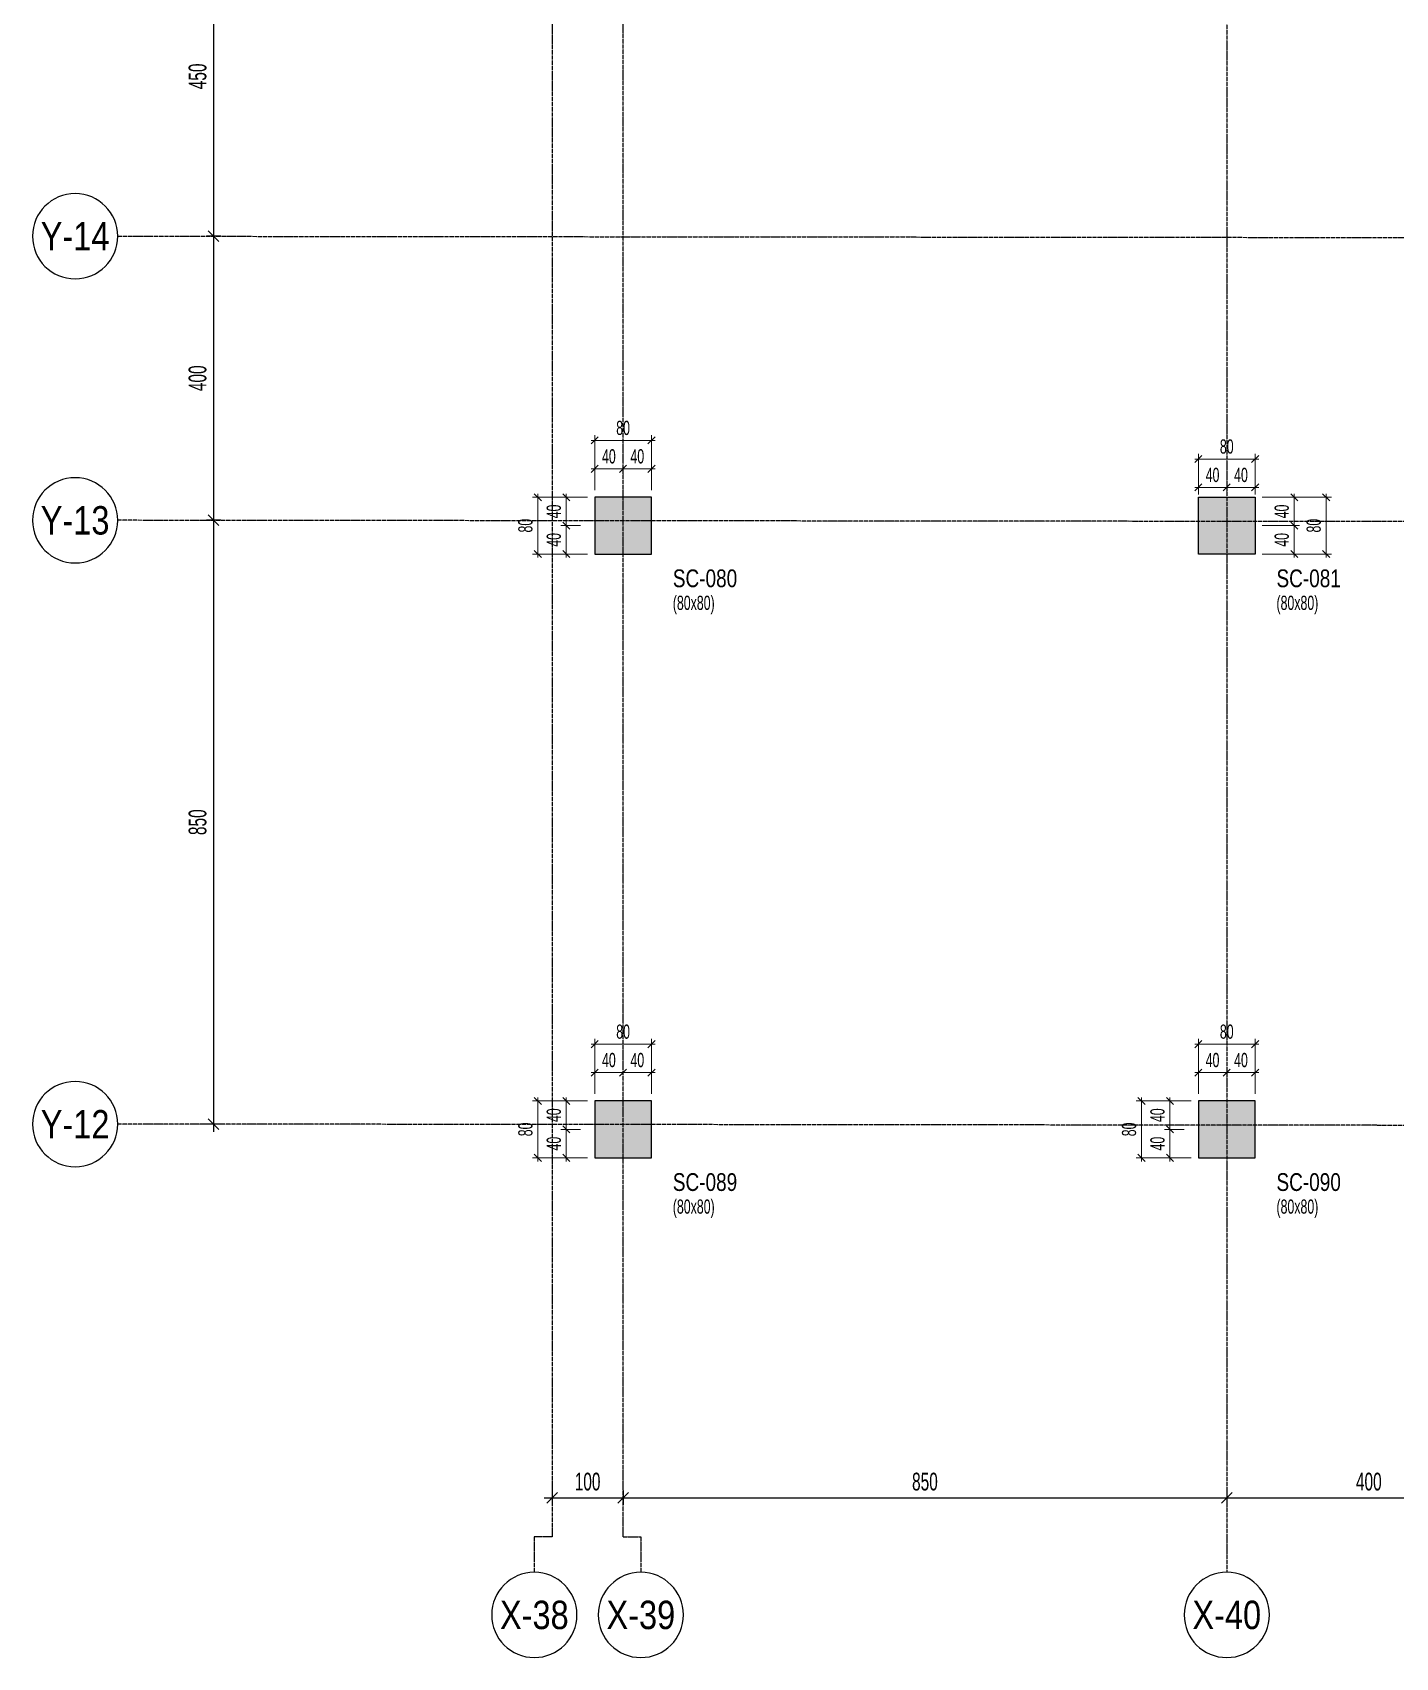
# Model space of a CAD drawing. Header units: millimetres. Extents: x -832 to 6845, y -750 to 4194.
# Drawn here: x -832 to 1088, y -750 to 1537 of the extents above; entities that cross this region are included whole.
import ezdxf
from ezdxf.enums import TextEntityAlignment as Align

# ---------------------------------------------------------------- set-up
doc = ezdxf.new("R2010")
doc.units = ezdxf.units.MM
doc.header["$LTSCALE"] = 100
doc.header["$PDSIZE"] = -100
doc.linetypes.add('DASHDOT', pattern=[2.4, 2, -0.2, 0, -0.2])
for name, color, linetype in [('AKS BALON_ULK', 9, 'Continuous'), ('AKS YAZI_ULK', 20, 'Continuous'), ('AKS_ULK', 8, 'DASHDOT'), ('KOLON-PERDE CEKIRDEK_ULK', 4, 'Continuous'), ('OLCU DIS_ULK', 7, 'Continuous'), ('TARAMA SOLID_ULK', 251, 'Continuous')]:
    doc.layers.add(name, color=color, linetype=linetype)
for name, color, linetype, lineweight in [('KOLON BOYUT_ULK', 255, 'Continuous', 13), ('KOLON ISIM_ULK', 91, 'Continuous', 13), ('OLCU IC_ULK', 146, 'Continuous', 18)]:
    doc.layers.add(name, color=color, linetype=linetype, lineweight=lineweight)
doc.styles.add('ULK-SIMPLXTW.shx', font='ARIALN.TTF')
doc.styles.add('ulkr-simplxtw.shx', font='ulkr-simplxtw.shx', dxfattribs={"width": 0.65})
doc.dimstyles.new('1-100-DIS_ULK', dxfattribs={"dimscale": 100, "dimtxt": 0.25, "dimasz": 0.15, "dimexe": 0.1, "dimexo": 0.1, "dimgap": 0.1, "dimtad": 1, "dimdec": 0, "dimzin": 9, "dimdsep": 46, "dimtxsty": 'ulkr-simplxtw.shx', "dimblk": 'OBLIQUE', "dimcen": 0.1, "dimdle": 0.11, "dimclrd": 256, "dimclre": 256, "dimclrt": 3, "dimadec": 0, "dimazin": 0, "dimtfac": 1, "dimtdec": 0, "dimtix": 1, "dimtmove": 1, "dimatfit": 3, "dimldrblk": 'OBLIQUE', "dimfxl": 1, "dimtolj": 1, "dimtzin": 12, "dimarcsym": 0})
doc.dimstyles.new('1-100-IC_ULK', dxfattribs={"dimscale": 10, "dimtxt": 2, "dimasz": 1, "dimexe": 0.75, "dimexo": 1, "dimgap": 0.75, "dimtad": 1, "dimdec": 1, "dimzin": 9, "dimdsep": 46, "dimtxsty": 'ulkr-simplxtw.shx', "dimblk": 'OBLIQUE', "dimcen": 0.1, "dimdle": 0.5, "dimclrd": 146, "dimclre": 146, "dimclrt": 2, "dimadec": 0, "dimazin": 2, "dimtfac": 1, "dimtdec": 1, "dimtix": 1, "dimtmove": 2, "dimatfit": 3, "dimldrblk": 'OBLIQUE', "dimfxl": 1, "dimtolj": 1, "dimtzin": 0, "dimlwd": -1, "dimlwe": -1, "dimarcsym": 0})

# ---------------------------------------------------------------- blocks, each defined once
blk = doc.blocks.new('AKS SEMBOL_ULK')
at = {"layer": 'AKS BALON_ULK', "linetype": 'ByBlock'}
blk.add_circle((0, -41.2), 60, dxfattribs=at)
at = {"layer": 'AKS YAZI_ULK', "style": 'ULK-SIMPLXTW.shx'}
blk.add_attdef('1', text='', height=40, dxfattribs=at).set_placement((0, -41.2), align=Align.MIDDLE)
blk = doc.blocks.new('_Oblique')
at = {"color": 0, "linetype": 'ByBlock', "lineweight": -2}
blk.add_line((-0.5, -0.5), (0.5, 0.5), dxfattribs=at)
blk = doc.blocks.new('*D946')
at = {"layer": 'Defpoints', "color": 0, "transparency": 16777216}
for p in [(0, -505.3), (850, -505.3), (850, -525.3)]:
    blk.add_point(p, dxfattribs=at)
at = {"layer": 'OLCU DIS_ULK', "lineweight": -2, "transparency": 16777216}
for p, q in [((-11, -525.3), (861, -525.3)), ((0, -515.3), (0, -535.3)), ((850, -515.3), (850, -535.3))]:
    blk.add_line(p, q, dxfattribs=at)
at = {"layer": 'OLCU DIS_ULK', "lineweight": -2, "transparency": 16777216, "xscale": 15, "yscale": 15, "zscale": 15, "rotation": 180}
blk.add_blockref('_Oblique', (0, -525.3), dxfattribs=at)
at = {"layer": 'OLCU DIS_ULK', "lineweight": -2, "transparency": 16777216, "xscale": 15, "yscale": 15, "zscale": 15}
blk.add_blockref('_Oblique', (850, -525.3), dxfattribs=at)
at = {"layer": 'OLCU DIS_ULK', "color": 3, "transparency": 16777216, "insert": (425, -502.8), "char_height": 25, "attachment_point": 5, "style": 'ulkr-simplxtw.shx'}
blk.add_mtext('\\A1;850', dxfattribs=at)
blk = doc.blocks.new('*D949')
at = {"layer": 'Defpoints', "color": 0, "transparency": 16777216}
for p in [(-100, -505.3), (0, -505.3), (0, -525.3)]:
    blk.add_point(p, dxfattribs=at)
at = {"layer": 'OLCU DIS_ULK', "lineweight": -2, "transparency": 16777216}
for p, q in [((-111, -525.3), (11, -525.3)), ((-100, -515.3), (-100, -535.3)), ((0, -515.3), (0, -535.3))]:
    blk.add_line(p, q, dxfattribs=at)
at = {"layer": 'OLCU DIS_ULK', "lineweight": -2, "transparency": 16777216, "xscale": 15, "yscale": 15, "zscale": 15, "rotation": 180}
blk.add_blockref('_Oblique', (-100, -525.3), dxfattribs=at)
at = {"layer": 'OLCU DIS_ULK', "lineweight": -2, "transparency": 16777216, "xscale": 15, "yscale": 15, "zscale": 15}
blk.add_blockref('_Oblique', (0, -525.3), dxfattribs=at)
at = {"layer": 'OLCU DIS_ULK', "color": 3, "transparency": 16777216, "insert": (-50, -502.8), "char_height": 25, "attachment_point": 5, "style": 'ulkr-simplxtw.shx'}
blk.add_mtext('\\A1;100', dxfattribs=at)
blk = doc.blocks.new('*D952')
at = {"layer": 'Defpoints', "color": 0, "transparency": 16777216}
for p in [(850, -505.3), (1250, -505.3), (1250, -525.3)]:
    blk.add_point(p, dxfattribs=at)
at = {"layer": 'OLCU DIS_ULK', "lineweight": -2, "transparency": 16777216}
for p, q in [((839, -525.3), (1261, -525.3)), ((850, -515.3), (850, -535.3)), ((1250, -515.3), (1250, -535.3))]:
    blk.add_line(p, q, dxfattribs=at)
at = {"layer": 'OLCU DIS_ULK', "lineweight": -2, "transparency": 16777216, "xscale": 15, "yscale": 15, "zscale": 15, "rotation": 180}
blk.add_blockref('_Oblique', (850, -525.3), dxfattribs=at)
at = {"layer": 'OLCU DIS_ULK', "lineweight": -2, "transparency": 16777216, "xscale": 15, "yscale": 15, "zscale": 15}
blk.add_blockref('_Oblique', (1250, -525.3), dxfattribs=at)
at = {"layer": 'OLCU DIS_ULK', "color": 3, "transparency": 16777216, "insert": (1050, -502.8), "char_height": 25, "attachment_point": 5, "style": 'ulkr-simplxtw.shx'}
blk.add_mtext('\\A1;400', dxfattribs=at)
blk = doc.blocks.new('*D959')
at = {"layer": 'Defpoints', "color": 0, "transparency": 16777216}
for p in [(-556.6, 1700.7), (-576.6, 1250.7), (-556.6, 1250.7)]:
    blk.add_point(p, dxfattribs=at)
at = {"layer": 'OLCU DIS_ULK', "lineweight": -2, "transparency": 16777216}
for p, q in [((-566.6, 1700.7), (-586.6, 1700.7)), ((-576.6, 1711.7), (-576.6, 1239.7)), ((-566.6, 1250.7), (-586.6, 1250.7))]:
    blk.add_line(p, q, dxfattribs=at)
at = {"layer": 'OLCU DIS_ULK', "lineweight": -2, "transparency": 16777216, "xscale": 15, "yscale": 15, "zscale": 15}
for p, rotation in [((-576.6, 1700.7), 90), ((-576.6, 1250.7), 270)]:
    blk.add_blockref('_Oblique', p, dxfattribs=dict(at, rotation=rotation))
at = {"layer": 'OLCU DIS_ULK', "color": 3, "transparency": 16777216, "insert": (-599.1, 1475.7), "char_height": 25, "attachment_point": 5, "rotation": 90, "style": 'ulkr-simplxtw.shx'}
blk.add_mtext('\\A1;450', dxfattribs=at)
blk = doc.blocks.new('*D960')
at = {"layer": 'Defpoints', "color": 0, "transparency": 16777216}
for p in [(-556.6, 1250.7), (-576.6, 850.7), (-556.6, 850.7)]:
    blk.add_point(p, dxfattribs=at)
at = {"layer": 'OLCU DIS_ULK', "lineweight": -2, "transparency": 16777216}
for p, q in [((-576.6, 1261.7), (-576.6, 839.7)), ((-566.6, 1250.7), (-586.6, 1250.7)), ((-566.6, 850.7), (-586.6, 850.7))]:
    blk.add_line(p, q, dxfattribs=at)
at = {"layer": 'OLCU DIS_ULK', "lineweight": -2, "transparency": 16777216, "xscale": 15, "yscale": 15, "zscale": 15}
for p, rotation in [((-576.6, 1250.7), 90), ((-576.6, 850.7), 270)]:
    blk.add_blockref('_Oblique', p, dxfattribs=dict(at, rotation=rotation))
at = {"layer": 'OLCU DIS_ULK', "color": 3, "transparency": 16777216, "insert": (-599.1, 1050.7), "char_height": 25, "attachment_point": 5, "rotation": 90, "style": 'ulkr-simplxtw.shx'}
blk.add_mtext('\\A1;400', dxfattribs=at)
blk = doc.blocks.new('*D961')
at = {"layer": 'Defpoints', "color": 0, "transparency": 16777216}
for p in [(-556.6, 850.7), (-576.6, 0.7), (-556.6, 0.7)]:
    blk.add_point(p, dxfattribs=at)
at = {"layer": 'OLCU DIS_ULK', "lineweight": -2, "transparency": 16777216}
for p, q in [((-566.6, 850.7), (-586.6, 850.7)), ((-576.6, 861.7), (-576.6, -10.3)), ((-566.6, 0.7), (-586.6, 0.7))]:
    blk.add_line(p, q, dxfattribs=at)
at = {"layer": 'OLCU DIS_ULK', "lineweight": -2, "transparency": 16777216, "xscale": 15, "yscale": 15, "zscale": 15}
for p, rotation in [((-576.6, 850.7), 90), ((-576.6, 0.7), 270)]:
    blk.add_blockref('_Oblique', p, dxfattribs=dict(at, rotation=rotation))
at = {"layer": 'OLCU DIS_ULK', "color": 3, "transparency": 16777216, "insert": (-599.1, 425.7), "char_height": 25, "attachment_point": 5, "rotation": 90, "style": 'ulkr-simplxtw.shx'}
blk.add_mtext('\\A1;850', dxfattribs=at)
blk = doc.blocks.new('*U12')
at = {"layer": 'KOLON BOYUT_ULK', "style": 'ulkr-simplxtw.shx', "width": 0.65}
blk.add_attdef('2', text='', height=20, dxfattribs=at).set_placement((0, -37), align=Align.TOP_LEFT)
at = {"layer": 'KOLON ISIM_ULK', "style": 'ulkr-simplxtw.shx', "width": 0.8}
blk.add_attdef('1', text='', height=25, dxfattribs=at).set_placement((0, 0), align=Align.TOP_LEFT)
blk = doc.blocks.new('*D1111')
at = {"layer": 'Defpoints', "color": 0, "transparency": 16777216}
for p in [(890, 883.2), (945, 883.2), (890, 843.2)]:
    blk.add_point(p, dxfattribs=at)
at = {"layer": 'OLCU IC_ULK', "color": 146, "linetype": 'Continuous', "transparency": 16777216}
for p, q in [((900, 883.2), (952.5, 883.2)), ((900, 843.2), (952.5, 843.2))]:
    blk.add_line(p, q, dxfattribs=at)
at = {"layer": 'OLCU IC_ULK', "color": 146, "transparency": 16777216}
blk.add_line((945, 838.2), (945, 888.2), dxfattribs=at)
at = {"layer": 'OLCU IC_ULK', "color": 146, "transparency": 16777216, "xscale": 10, "yscale": 10, "zscale": 10}
for p, rotation in [((945, 883.2), 90), ((945, 843.2), 270)]:
    blk.add_blockref('_Oblique', p, dxfattribs=dict(at, rotation=rotation))
at = {"layer": 'OLCU IC_ULK', "color": 2, "transparency": 16777216, "insert": (927.5, 863.2), "char_height": 20, "attachment_point": 5, "rotation": 90, "style": 'ulkr-simplxtw.shx'}
blk.add_mtext('\\A1;40', dxfattribs=at)
blk = doc.blocks.new('*D1112')
at = {"layer": 'Defpoints', "color": 0, "transparency": 16777216}
for p in [(890, 843.2), (945, 843.2), (890, 803.2)]:
    blk.add_point(p, dxfattribs=at)
at = {"layer": 'OLCU IC_ULK', "color": 146, "transparency": 16777216}
blk.add_line((945, 798.2), (945, 848.2), dxfattribs=at)
at = {"layer": 'OLCU IC_ULK', "color": 146, "linetype": 'Continuous', "transparency": 16777216}
for p, q in [((900, 843.2), (952.5, 843.2)), ((900, 803.2), (952.5, 803.2))]:
    blk.add_line(p, q, dxfattribs=at)
at = {"layer": 'OLCU IC_ULK', "color": 146, "transparency": 16777216, "xscale": 10, "yscale": 10, "zscale": 10}
for p, rotation in [((945, 843.2), 90), ((945, 803.2), 270)]:
    blk.add_blockref('_Oblique', p, dxfattribs=dict(at, rotation=rotation))
at = {"layer": 'OLCU IC_ULK', "color": 2, "transparency": 16777216, "insert": (927.5, 823.2), "char_height": 20, "attachment_point": 5, "rotation": 90, "style": 'ulkr-simplxtw.shx'}
blk.add_mtext('\\A1;40', dxfattribs=at)
blk = doc.blocks.new('*D1113')
at = {"layer": 'Defpoints', "color": 0, "transparency": 16777216}
for p in [(890, 883.2), (990, 883.2), (890, 803.2)]:
    blk.add_point(p, dxfattribs=at)
at = {"layer": 'OLCU IC_ULK', "color": 146, "linetype": 'Continuous', "transparency": 16777216}
for p, q in [((900, 883.2), (997.5, 883.2)), ((900, 803.2), (997.5, 803.2))]:
    blk.add_line(p, q, dxfattribs=at)
at = {"layer": 'OLCU IC_ULK', "color": 146, "transparency": 16777216}
blk.add_line((990, 798.2), (990, 888.2), dxfattribs=at)
at = {"layer": 'OLCU IC_ULK', "color": 146, "transparency": 16777216, "xscale": 10, "yscale": 10, "zscale": 10}
for p, rotation in [((990, 883.2), 90), ((990, 803.2), 270)]:
    blk.add_blockref('_Oblique', p, dxfattribs=dict(at, rotation=rotation))
at = {"layer": 'OLCU IC_ULK', "color": 2, "transparency": 16777216, "insert": (972.5, 843.2), "char_height": 20, "attachment_point": 5, "rotation": 90, "style": 'ulkr-simplxtw.shx'}
blk.add_mtext('\\A1;80', dxfattribs=at)
blk = doc.blocks.new('*D1114')
at = {"layer": 'Defpoints', "color": 0, "transparency": 16777216}
for p in [(850, 897), (850, 877), (890, 877)]:
    blk.add_point(p, dxfattribs=at)
at = {"layer": 'OLCU IC_ULK', "color": 146, "transparency": 16777216}
blk.add_line((895, 897), (845, 897), dxfattribs=at)
at = {"layer": 'OLCU IC_ULK', "color": 146, "linetype": 'Continuous', "transparency": 16777216}
for p, q in [((850, 887), (850, 904.5)), ((890, 887), (890, 904.5))]:
    blk.add_line(p, q, dxfattribs=at)
at = {"layer": 'OLCU IC_ULK', "color": 146, "transparency": 16777216, "xscale": 10, "yscale": 10, "zscale": 10, "rotation": 180}
blk.add_blockref('_Oblique', (850, 897), dxfattribs=at)
at = {"layer": 'OLCU IC_ULK', "color": 146, "transparency": 16777216, "xscale": 10, "yscale": 10, "zscale": 10}
blk.add_blockref('_Oblique', (890, 897), dxfattribs=at)
at = {"layer": 'OLCU IC_ULK', "color": 2, "transparency": 16777216, "insert": (870, 914.5), "char_height": 20, "attachment_point": 5, "style": 'ulkr-simplxtw.shx'}
blk.add_mtext('\\A1;40', dxfattribs=at)
blk = doc.blocks.new('*D1115')
at = {"layer": 'Defpoints', "color": 0, "transparency": 16777216}
for p in [(810, 897), (810, 877), (850, 877)]:
    blk.add_point(p, dxfattribs=at)
at = {"layer": 'OLCU IC_ULK', "color": 146, "transparency": 16777216}
blk.add_line((855, 897), (805, 897), dxfattribs=at)
at = {"layer": 'OLCU IC_ULK', "color": 146, "linetype": 'Continuous', "transparency": 16777216}
for p, q in [((810, 887), (810, 904.5)), ((850, 887), (850, 904.5))]:
    blk.add_line(p, q, dxfattribs=at)
at = {"layer": 'OLCU IC_ULK', "color": 146, "transparency": 16777216, "xscale": 10, "yscale": 10, "zscale": 10, "rotation": 180}
blk.add_blockref('_Oblique', (810, 897), dxfattribs=at)
at = {"layer": 'OLCU IC_ULK', "color": 146, "transparency": 16777216, "xscale": 10, "yscale": 10, "zscale": 10}
blk.add_blockref('_Oblique', (850, 897), dxfattribs=at)
at = {"layer": 'OLCU IC_ULK', "color": 2, "transparency": 16777216, "insert": (830, 914.5), "char_height": 20, "attachment_point": 5, "style": 'ulkr-simplxtw.shx'}
blk.add_mtext('\\A1;40', dxfattribs=at)
blk = doc.blocks.new('*D1116')
at = {"layer": 'Defpoints', "color": 0, "transparency": 16777216}
for p in [(810, 937), (810, 877), (890, 877)]:
    blk.add_point(p, dxfattribs=at)
at = {"layer": 'OLCU IC_ULK', "color": 146, "linetype": 'Continuous', "transparency": 16777216}
for p, q in [((810, 887), (810, 944.5)), ((890, 887), (890, 944.5))]:
    blk.add_line(p, q, dxfattribs=at)
at = {"layer": 'OLCU IC_ULK', "color": 146, "transparency": 16777216}
blk.add_line((895, 937), (805, 937), dxfattribs=at)
at = {"layer": 'OLCU IC_ULK', "color": 146, "transparency": 16777216, "xscale": 10, "yscale": 10, "zscale": 10, "rotation": 180}
blk.add_blockref('_Oblique', (810, 937), dxfattribs=at)
at = {"layer": 'OLCU IC_ULK', "color": 146, "transparency": 16777216, "xscale": 10, "yscale": 10, "zscale": 10}
blk.add_blockref('_Oblique', (890, 937), dxfattribs=at)
at = {"layer": 'OLCU IC_ULK', "color": 2, "transparency": 16777216, "insert": (850, 954.5), "char_height": 20, "attachment_point": 5, "style": 'ulkr-simplxtw.shx'}
blk.add_mtext('\\A1;80', dxfattribs=at)
blk = doc.blocks.new('*D986')
at = {"layer": 'Defpoints', "color": 0, "transparency": 16777216}
for p in [(770, 33.2), (810, 33.2), (800, -6.8)]:
    blk.add_point(p, dxfattribs=at)
at = {"layer": 'OLCU IC_ULK', "color": 146, "linetype": 'Continuous', "transparency": 16777216}
for p, q in [((800, 33.2), (762.5, 33.2)), ((790, -6.8), (762.5, -6.8))]:
    blk.add_line(p, q, dxfattribs=at)
at = {"layer": 'OLCU IC_ULK', "color": 146, "transparency": 16777216}
blk.add_line((770, -11.8), (770, 38.2), dxfattribs=at)
at = {"layer": 'OLCU IC_ULK', "color": 146, "transparency": 16777216, "xscale": 10, "yscale": 10, "zscale": 10}
for p, rotation in [((770, 33.2), 90), ((770, -6.8), 270)]:
    blk.add_blockref('_Oblique', p, dxfattribs=dict(at, rotation=rotation))
at = {"layer": 'OLCU IC_ULK', "color": 2, "transparency": 16777216, "insert": (752.5, 13.2), "char_height": 20, "attachment_point": 5, "rotation": 90, "style": 'ulkr-simplxtw.shx'}
blk.add_mtext('\\A1;40', dxfattribs=at)
blk = doc.blocks.new('*D987')
at = {"layer": 'Defpoints', "color": 0, "transparency": 16777216}
for p in [(770, -6.8), (800, -6.8), (810, -46.8)]:
    blk.add_point(p, dxfattribs=at)
at = {"layer": 'OLCU IC_ULK', "color": 146, "linetype": 'Continuous', "transparency": 16777216}
for p, q in [((790, -6.8), (762.5, -6.8)), ((800, -46.8), (762.5, -46.8))]:
    blk.add_line(p, q, dxfattribs=at)
at = {"layer": 'OLCU IC_ULK', "color": 146, "transparency": 16777216}
blk.add_line((770, -51.8), (770, -1.8), dxfattribs=at)
at = {"layer": 'OLCU IC_ULK', "color": 146, "transparency": 16777216, "xscale": 10, "yscale": 10, "zscale": 10}
for p, rotation in [((770, -6.8), 90), ((770, -46.8), 270)]:
    blk.add_blockref('_Oblique', p, dxfattribs=dict(at, rotation=rotation))
at = {"layer": 'OLCU IC_ULK', "color": 2, "transparency": 16777216, "insert": (752.5, -26.8), "char_height": 20, "attachment_point": 5, "rotation": 90, "style": 'ulkr-simplxtw.shx'}
blk.add_mtext('\\A1;40', dxfattribs=at)
blk = doc.blocks.new('*D988')
at = {"layer": 'Defpoints', "color": 0, "transparency": 16777216}
for p in [(730, 33.2), (810, 33.2), (810, -46.8)]:
    blk.add_point(p, dxfattribs=at)
at = {"layer": 'OLCU IC_ULK', "color": 146, "linetype": 'Continuous', "transparency": 16777216}
for p, q in [((800, 33.2), (722.5, 33.2)), ((800, -46.8), (722.5, -46.8))]:
    blk.add_line(p, q, dxfattribs=at)
at = {"layer": 'OLCU IC_ULK', "color": 146, "transparency": 16777216}
blk.add_line((730, -51.8), (730, 38.2), dxfattribs=at)
at = {"layer": 'OLCU IC_ULK', "color": 146, "transparency": 16777216, "xscale": 10, "yscale": 10, "zscale": 10}
for p, rotation in [((730, 33.2), 90), ((730, -46.8), 270)]:
    blk.add_blockref('_Oblique', p, dxfattribs=dict(at, rotation=rotation))
at = {"layer": 'OLCU IC_ULK', "color": 2, "transparency": 16777216, "insert": (712.5, -6.8), "char_height": 20, "attachment_point": 5, "rotation": 90, "style": 'ulkr-simplxtw.shx'}
blk.add_mtext('\\A1;80', dxfattribs=at)
blk = doc.blocks.new('*D989')
at = {"layer": 'Defpoints', "color": 0, "transparency": 16777216}
for p in [(850, 73.2), (850, 73.2), (810, 33.2)]:
    blk.add_point(p, dxfattribs=at)
at = {"layer": 'OLCU IC_ULK', "color": 146, "transparency": 16777216}
blk.add_line((805, 73.2), (855, 73.2), dxfattribs=at)
at = {"layer": 'OLCU IC_ULK', "color": 146, "linetype": 'Continuous', "transparency": 16777216}
for p, q in [((810, 43.2), (810, 80.7)), ((850, 63.2), (850, 65.7))]:
    blk.add_line(p, q, dxfattribs=at)
at = {"layer": 'OLCU IC_ULK', "color": 146, "transparency": 16777216, "xscale": 10, "yscale": 10, "zscale": 10, "rotation": 180}
blk.add_blockref('_Oblique', (810, 73.2), dxfattribs=at)
at = {"layer": 'OLCU IC_ULK', "color": 146, "transparency": 16777216, "xscale": 10, "yscale": 10, "zscale": 10}
blk.add_blockref('_Oblique', (850, 73.2), dxfattribs=at)
at = {"layer": 'OLCU IC_ULK', "color": 2, "transparency": 16777216, "insert": (830, 90.7), "char_height": 20, "attachment_point": 5, "style": 'ulkr-simplxtw.shx'}
blk.add_mtext('\\A1;40', dxfattribs=at)
blk = doc.blocks.new('*D990')
at = {"layer": 'Defpoints', "color": 0, "transparency": 16777216}
for p in [(850, 73.2), (890, 73.2), (890, 33.2)]:
    blk.add_point(p, dxfattribs=at)
at = {"layer": 'OLCU IC_ULK', "color": 146, "transparency": 16777216}
blk.add_line((845, 73.2), (895, 73.2), dxfattribs=at)
at = {"layer": 'OLCU IC_ULK', "color": 146, "linetype": 'Continuous', "transparency": 16777216}
for p, q in [((890, 43.2), (890, 80.7)), ((850, 63.2), (850, 65.7))]:
    blk.add_line(p, q, dxfattribs=at)
at = {"layer": 'OLCU IC_ULK', "color": 146, "transparency": 16777216, "xscale": 10, "yscale": 10, "zscale": 10, "rotation": 180}
blk.add_blockref('_Oblique', (850, 73.2), dxfattribs=at)
at = {"layer": 'OLCU IC_ULK', "color": 146, "transparency": 16777216, "xscale": 10, "yscale": 10, "zscale": 10}
blk.add_blockref('_Oblique', (890, 73.2), dxfattribs=at)
at = {"layer": 'OLCU IC_ULK', "color": 2, "transparency": 16777216, "insert": (870, 90.7), "char_height": 20, "attachment_point": 5, "style": 'ulkr-simplxtw.shx'}
blk.add_mtext('\\A1;40', dxfattribs=at)
blk = doc.blocks.new('*D991')
at = {"layer": 'Defpoints', "color": 0, "transparency": 16777216}
for p in [(890, 113.2), (810, 33.2), (890, 33.2)]:
    blk.add_point(p, dxfattribs=at)
at = {"layer": 'OLCU IC_ULK', "color": 146, "linetype": 'Continuous', "transparency": 16777216}
for p, q in [((810, 43.2), (810, 120.7)), ((890, 43.2), (890, 120.7))]:
    blk.add_line(p, q, dxfattribs=at)
at = {"layer": 'OLCU IC_ULK', "color": 146, "transparency": 16777216}
blk.add_line((805, 113.2), (895, 113.2), dxfattribs=at)
at = {"layer": 'OLCU IC_ULK', "color": 146, "transparency": 16777216, "xscale": 10, "yscale": 10, "zscale": 10, "rotation": 180}
blk.add_blockref('_Oblique', (810, 113.2), dxfattribs=at)
at = {"layer": 'OLCU IC_ULK', "color": 146, "transparency": 16777216, "xscale": 10, "yscale": 10, "zscale": 10}
blk.add_blockref('_Oblique', (890, 113.2), dxfattribs=at)
at = {"layer": 'OLCU IC_ULK', "color": 2, "transparency": 16777216, "insert": (850, 130.7), "char_height": 20, "attachment_point": 5, "style": 'ulkr-simplxtw.shx'}
blk.add_mtext('\\A1;80', dxfattribs=at)
blk = doc.blocks.new('*D992')
at = {"layer": 'Defpoints', "color": 0, "transparency": 16777216}
for p in [(-80, 33.2), (-40, 33.2), (-50, -6.8)]:
    blk.add_point(p, dxfattribs=at)
at = {"layer": 'OLCU IC_ULK', "color": 146, "linetype": 'Continuous', "transparency": 16777216}
for p, q in [((-50, 33.2), (-87.5, 33.2)), ((-60, -6.8), (-87.5, -6.8))]:
    blk.add_line(p, q, dxfattribs=at)
at = {"layer": 'OLCU IC_ULK', "color": 146, "transparency": 16777216}
blk.add_line((-80, -11.8), (-80, 38.2), dxfattribs=at)
at = {"layer": 'OLCU IC_ULK', "color": 146, "transparency": 16777216, "xscale": 10, "yscale": 10, "zscale": 10}
for p, rotation in [((-80, 33.2), 90), ((-80, -6.8), 270)]:
    blk.add_blockref('_Oblique', p, dxfattribs=dict(at, rotation=rotation))
at = {"layer": 'OLCU IC_ULK', "color": 2, "transparency": 16777216, "insert": (-97.5, 13.2), "char_height": 20, "attachment_point": 5, "rotation": 90, "style": 'ulkr-simplxtw.shx'}
blk.add_mtext('\\A1;40', dxfattribs=at)
blk = doc.blocks.new('*D993')
at = {"layer": 'Defpoints', "color": 0, "transparency": 16777216}
for p in [(-80, -6.8), (-50, -6.8), (-40, -46.8)]:
    blk.add_point(p, dxfattribs=at)
at = {"layer": 'OLCU IC_ULK', "color": 146, "linetype": 'Continuous', "transparency": 16777216}
for p, q in [((-60, -6.8), (-87.5, -6.8)), ((-50, -46.8), (-87.5, -46.8))]:
    blk.add_line(p, q, dxfattribs=at)
at = {"layer": 'OLCU IC_ULK', "color": 146, "transparency": 16777216}
blk.add_line((-80, -51.8), (-80, -1.8), dxfattribs=at)
at = {"layer": 'OLCU IC_ULK', "color": 146, "transparency": 16777216, "xscale": 10, "yscale": 10, "zscale": 10}
for p, rotation in [((-80, -6.8), 90), ((-80, -46.8), 270)]:
    blk.add_blockref('_Oblique', p, dxfattribs=dict(at, rotation=rotation))
at = {"layer": 'OLCU IC_ULK', "color": 2, "transparency": 16777216, "insert": (-97.5, -26.8), "char_height": 20, "attachment_point": 5, "rotation": 90, "style": 'ulkr-simplxtw.shx'}
blk.add_mtext('\\A1;40', dxfattribs=at)
blk = doc.blocks.new('*D994')
at = {"layer": 'Defpoints', "color": 0, "transparency": 16777216}
for p in [(-120, 33.2), (-40, 33.2), (-40, -46.8)]:
    blk.add_point(p, dxfattribs=at)
at = {"layer": 'OLCU IC_ULK', "color": 146, "linetype": 'Continuous', "transparency": 16777216}
for p, q in [((-50, 33.2), (-127.5, 33.2)), ((-50, -46.8), (-127.5, -46.8))]:
    blk.add_line(p, q, dxfattribs=at)
at = {"layer": 'OLCU IC_ULK', "color": 146, "transparency": 16777216}
blk.add_line((-120, -51.8), (-120, 38.2), dxfattribs=at)
at = {"layer": 'OLCU IC_ULK', "color": 146, "transparency": 16777216, "xscale": 10, "yscale": 10, "zscale": 10}
for p, rotation in [((-120, 33.2), 90), ((-120, -46.8), 270)]:
    blk.add_blockref('_Oblique', p, dxfattribs=dict(at, rotation=rotation))
at = {"layer": 'OLCU IC_ULK', "color": 2, "transparency": 16777216, "insert": (-137.5, -6.8), "char_height": 20, "attachment_point": 5, "rotation": 90, "style": 'ulkr-simplxtw.shx'}
blk.add_mtext('\\A1;80', dxfattribs=at)
blk = doc.blocks.new('*D995')
at = {"layer": 'Defpoints', "color": 0, "transparency": 16777216}
for p in [(0, 73.2), (0, 73.2), (-40, 33.2)]:
    blk.add_point(p, dxfattribs=at)
at = {"layer": 'OLCU IC_ULK', "color": 146, "transparency": 16777216}
blk.add_line((-45, 73.2), (5, 73.2), dxfattribs=at)
at = {"layer": 'OLCU IC_ULK', "color": 146, "linetype": 'Continuous', "transparency": 16777216}
for p, q in [((-40, 43.2), (-40, 80.7)), ((0, 63.2), (0, 65.7))]:
    blk.add_line(p, q, dxfattribs=at)
at = {"layer": 'OLCU IC_ULK', "color": 146, "transparency": 16777216, "xscale": 10, "yscale": 10, "zscale": 10, "rotation": 180}
blk.add_blockref('_Oblique', (-40, 73.2), dxfattribs=at)
at = {"layer": 'OLCU IC_ULK', "color": 146, "transparency": 16777216, "xscale": 10, "yscale": 10, "zscale": 10}
blk.add_blockref('_Oblique', (0, 73.2), dxfattribs=at)
at = {"layer": 'OLCU IC_ULK', "color": 2, "transparency": 16777216, "insert": (-20, 90.7), "char_height": 20, "attachment_point": 5, "style": 'ulkr-simplxtw.shx'}
blk.add_mtext('\\A1;40', dxfattribs=at)
blk = doc.blocks.new('*D996')
at = {"layer": 'Defpoints', "color": 0, "transparency": 16777216}
for p in [(0, 73.2), (40, 73.2), (40, 33.2)]:
    blk.add_point(p, dxfattribs=at)
at = {"layer": 'OLCU IC_ULK', "color": 146, "transparency": 16777216}
blk.add_line((-5, 73.2), (45, 73.2), dxfattribs=at)
at = {"layer": 'OLCU IC_ULK', "color": 146, "linetype": 'Continuous', "transparency": 16777216}
for p, q in [((40, 43.2), (40, 80.7)), ((0, 63.2), (0, 65.7))]:
    blk.add_line(p, q, dxfattribs=at)
at = {"layer": 'OLCU IC_ULK', "color": 146, "transparency": 16777216, "xscale": 10, "yscale": 10, "zscale": 10, "rotation": 180}
blk.add_blockref('_Oblique', (0, 73.2), dxfattribs=at)
at = {"layer": 'OLCU IC_ULK', "color": 146, "transparency": 16777216, "xscale": 10, "yscale": 10, "zscale": 10}
blk.add_blockref('_Oblique', (40, 73.2), dxfattribs=at)
at = {"layer": 'OLCU IC_ULK', "color": 2, "transparency": 16777216, "insert": (20, 90.7), "char_height": 20, "attachment_point": 5, "style": 'ulkr-simplxtw.shx'}
blk.add_mtext('\\A1;40', dxfattribs=at)
blk = doc.blocks.new('*D997')
at = {"layer": 'Defpoints', "color": 0, "transparency": 16777216}
for p in [(40, 113.2), (-40, 33.2), (40, 33.2)]:
    blk.add_point(p, dxfattribs=at)
at = {"layer": 'OLCU IC_ULK', "color": 146, "linetype": 'Continuous', "transparency": 16777216}
for p, q in [((-40, 43.2), (-40, 120.7)), ((40, 43.2), (40, 120.7))]:
    blk.add_line(p, q, dxfattribs=at)
at = {"layer": 'OLCU IC_ULK', "color": 146, "transparency": 16777216}
blk.add_line((-45, 113.2), (45, 113.2), dxfattribs=at)
at = {"layer": 'OLCU IC_ULK', "color": 146, "transparency": 16777216, "xscale": 10, "yscale": 10, "zscale": 10, "rotation": 180}
blk.add_blockref('_Oblique', (-40, 113.2), dxfattribs=at)
at = {"layer": 'OLCU IC_ULK', "color": 146, "transparency": 16777216, "xscale": 10, "yscale": 10, "zscale": 10}
blk.add_blockref('_Oblique', (40, 113.2), dxfattribs=at)
at = {"layer": 'OLCU IC_ULK', "color": 2, "transparency": 16777216, "insert": (0, 130.7), "char_height": 20, "attachment_point": 5, "style": 'ulkr-simplxtw.shx'}
blk.add_mtext('\\A1;80', dxfattribs=at)
blk = doc.blocks.new('*D998')
at = {"layer": 'Defpoints', "color": 0, "transparency": 16777216}
for p in [(-80, 883.2), (-40, 883.2), (-50, 843.2)]:
    blk.add_point(p, dxfattribs=at)
at = {"layer": 'OLCU IC_ULK', "color": 146, "linetype": 'Continuous', "transparency": 16777216}
for p, q in [((-50, 883.2), (-87.5, 883.2)), ((-60, 843.2), (-87.5, 843.2))]:
    blk.add_line(p, q, dxfattribs=at)
at = {"layer": 'OLCU IC_ULK', "color": 146, "transparency": 16777216}
blk.add_line((-80, 838.2), (-80, 888.2), dxfattribs=at)
at = {"layer": 'OLCU IC_ULK', "color": 146, "transparency": 16777216, "xscale": 10, "yscale": 10, "zscale": 10}
for p, rotation in [((-80, 883.2), 90), ((-80, 843.2), 270)]:
    blk.add_blockref('_Oblique', p, dxfattribs=dict(at, rotation=rotation))
at = {"layer": 'OLCU IC_ULK', "color": 2, "transparency": 16777216, "insert": (-97.5, 863.2), "char_height": 20, "attachment_point": 5, "rotation": 90, "style": 'ulkr-simplxtw.shx'}
blk.add_mtext('\\A1;40', dxfattribs=at)
blk = doc.blocks.new('*D999')
at = {"layer": 'Defpoints', "color": 0, "transparency": 16777216}
for p in [(-80, 843.2), (-50, 843.2), (-40, 803.2)]:
    blk.add_point(p, dxfattribs=at)
at = {"layer": 'OLCU IC_ULK', "color": 146, "transparency": 16777216}
blk.add_line((-80, 798.2), (-80, 848.2), dxfattribs=at)
at = {"layer": 'OLCU IC_ULK', "color": 146, "linetype": 'Continuous', "transparency": 16777216}
for p, q in [((-60, 843.2), (-87.5, 843.2)), ((-50, 803.2), (-87.5, 803.2))]:
    blk.add_line(p, q, dxfattribs=at)
at = {"layer": 'OLCU IC_ULK', "color": 146, "transparency": 16777216, "xscale": 10, "yscale": 10, "zscale": 10}
for p, rotation in [((-80, 843.2), 90), ((-80, 803.2), 270)]:
    blk.add_blockref('_Oblique', p, dxfattribs=dict(at, rotation=rotation))
at = {"layer": 'OLCU IC_ULK', "color": 2, "transparency": 16777216, "insert": (-97.5, 823.2), "char_height": 20, "attachment_point": 5, "rotation": 90, "style": 'ulkr-simplxtw.shx'}
blk.add_mtext('\\A1;40', dxfattribs=at)
blk = doc.blocks.new('*D1000')
at = {"layer": 'Defpoints', "color": 0, "transparency": 16777216}
for p in [(-120, 883.2), (-40, 883.2), (-40, 803.2)]:
    blk.add_point(p, dxfattribs=at)
at = {"layer": 'OLCU IC_ULK', "color": 146, "linetype": 'Continuous', "transparency": 16777216}
for p, q in [((-50, 883.2), (-127.5, 883.2)), ((-50, 803.2), (-127.5, 803.2))]:
    blk.add_line(p, q, dxfattribs=at)
at = {"layer": 'OLCU IC_ULK', "color": 146, "transparency": 16777216}
blk.add_line((-120, 798.2), (-120, 888.2), dxfattribs=at)
at = {"layer": 'OLCU IC_ULK', "color": 146, "transparency": 16777216, "xscale": 10, "yscale": 10, "zscale": 10}
for p, rotation in [((-120, 883.2), 90), ((-120, 803.2), 270)]:
    blk.add_blockref('_Oblique', p, dxfattribs=dict(at, rotation=rotation))
at = {"layer": 'OLCU IC_ULK', "color": 2, "transparency": 16777216, "insert": (-137.5, 843.2), "char_height": 20, "attachment_point": 5, "rotation": 90, "style": 'ulkr-simplxtw.shx'}
blk.add_mtext('\\A1;80', dxfattribs=at)
blk = doc.blocks.new('*D1001')
at = {"layer": 'Defpoints', "color": 0, "transparency": 16777216}
for p in [(0, 923.2), (0, 923.2), (-40, 883.2)]:
    blk.add_point(p, dxfattribs=at)
at = {"layer": 'OLCU IC_ULK', "color": 146, "transparency": 16777216}
blk.add_line((-45, 923.2), (5, 923.2), dxfattribs=at)
at = {"layer": 'OLCU IC_ULK', "color": 146, "linetype": 'Continuous', "transparency": 16777216}
for p, q in [((-40, 893.2), (-40, 930.7)), ((0, 913.2), (0, 915.7))]:
    blk.add_line(p, q, dxfattribs=at)
at = {"layer": 'OLCU IC_ULK', "color": 146, "transparency": 16777216, "xscale": 10, "yscale": 10, "zscale": 10, "rotation": 180}
blk.add_blockref('_Oblique', (-40, 923.2), dxfattribs=at)
at = {"layer": 'OLCU IC_ULK', "color": 146, "transparency": 16777216, "xscale": 10, "yscale": 10, "zscale": 10}
blk.add_blockref('_Oblique', (0, 923.2), dxfattribs=at)
at = {"layer": 'OLCU IC_ULK', "color": 2, "transparency": 16777216, "insert": (-20, 940.7), "char_height": 20, "attachment_point": 5, "style": 'ulkr-simplxtw.shx'}
blk.add_mtext('\\A1;40', dxfattribs=at)
blk = doc.blocks.new('*D1002')
at = {"layer": 'Defpoints', "color": 0, "transparency": 16777216}
for p in [(0, 923.2), (40, 923.2), (40, 883.2)]:
    blk.add_point(p, dxfattribs=at)
at = {"layer": 'OLCU IC_ULK', "color": 146, "transparency": 16777216}
blk.add_line((-5, 923.2), (45, 923.2), dxfattribs=at)
at = {"layer": 'OLCU IC_ULK', "color": 146, "linetype": 'Continuous', "transparency": 16777216}
for p, q in [((0, 913.2), (0, 915.7)), ((40, 893.2), (40, 930.7))]:
    blk.add_line(p, q, dxfattribs=at)
at = {"layer": 'OLCU IC_ULK', "color": 146, "transparency": 16777216, "xscale": 10, "yscale": 10, "zscale": 10, "rotation": 180}
blk.add_blockref('_Oblique', (0, 923.2), dxfattribs=at)
at = {"layer": 'OLCU IC_ULK', "color": 146, "transparency": 16777216, "xscale": 10, "yscale": 10, "zscale": 10}
blk.add_blockref('_Oblique', (40, 923.2), dxfattribs=at)
at = {"layer": 'OLCU IC_ULK', "color": 2, "transparency": 16777216, "insert": (20, 940.7), "char_height": 20, "attachment_point": 5, "style": 'ulkr-simplxtw.shx'}
blk.add_mtext('\\A1;40', dxfattribs=at)
blk = doc.blocks.new('*D1003')
at = {"layer": 'Defpoints', "color": 0, "transparency": 16777216}
for p in [(40, 963.2), (-40, 883.2), (40, 883.2)]:
    blk.add_point(p, dxfattribs=at)
at = {"layer": 'OLCU IC_ULK', "color": 146, "transparency": 16777216}
blk.add_line((-45, 963.2), (45, 963.2), dxfattribs=at)
at = {"layer": 'OLCU IC_ULK', "color": 146, "linetype": 'Continuous', "transparency": 16777216}
for p, q in [((-40, 893.2), (-40, 970.7)), ((40, 893.2), (40, 970.7))]:
    blk.add_line(p, q, dxfattribs=at)
at = {"layer": 'OLCU IC_ULK', "color": 146, "transparency": 16777216, "xscale": 10, "yscale": 10, "zscale": 10, "rotation": 180}
blk.add_blockref('_Oblique', (-40, 963.2), dxfattribs=at)
at = {"layer": 'OLCU IC_ULK', "color": 146, "transparency": 16777216, "xscale": 10, "yscale": 10, "zscale": 10}
blk.add_blockref('_Oblique', (40, 963.2), dxfattribs=at)
at = {"layer": 'OLCU IC_ULK', "color": 2, "transparency": 16777216, "insert": (0, 980.7), "char_height": 20, "attachment_point": 5, "style": 'ulkr-simplxtw.shx'}
blk.add_mtext('\\A1;80', dxfattribs=at)

msp = doc.modelspace()

# ---------------------------------------------------------------- hatches: boundary and pattern name
at = {"layer": 'TARAMA SOLID_ULK'}
h = msp.add_hatch(color=256, dxfattribs=at)
h.dxf.hatch_style = 1
h.paths.add_polyline_path([(-40, 803.22), (40, 803.22), (40, 883.22), (-40, 883.22)])
h = msp.add_hatch(color=256, dxfattribs=at)
h.dxf.hatch_style = 1
h.paths.add_polyline_path([(810, 803.22), (890, 803.22), (890, 883.22), (810, 883.22)])
h = msp.add_hatch(color=256, dxfattribs=at)
h.dxf.hatch_style = 1
h.paths.add_polyline_path([(40, -46.78), (40, 33.22), (-40, 33.22), (-40, -46.78)])
h = msp.add_hatch(color=256, dxfattribs=at)
h.dxf.hatch_style = 1
h.paths.add_polyline_path([(810, -46.78), (890, -46.78), (890, 33.22), (810, 33.22)])

# ---------------------------------------------------------------- linework, layer by layer
at = {"layer": 'AKS_ULK', "ltscale": 0.03}
for points in [[(-125, 4073.81), (-125, 4023.81), (-100, 4023.81), (-100, -580.29)], [(0, -580.29), (0, 4023.81), (25, 4023.81), (25, 4073.81)], [(850, 4073.81), (850, -630.29)], [(-711.61, 1250.72), (6725.24, 1243.22)], [(6725.24, 843.22), (-711.61, 850.72)], [(6725.24, -6.78), (-711.61, 0.72)], [(-100, -580.29), (-125, -580.29), (-125, -630.29)], [(0, -580.29), (25, -580.29), (25, -630.29)]]:
    msp.add_lwpolyline(points, dxfattribs=at)
at = {"layer": 'KOLON-PERDE CEKIRDEK_ULK'}
for points in [[(-40, 883.22), (-40, 803.22), (40, 803.22), (40, 883.22)], [(890, 803.22), (810, 803.22), (810, 883.22), (890, 883.22)], [(810, -46.78), (890, -46.78), (890, 33.22), (810, 33.22)]]:
    msp.add_lwpolyline(points, close=True, dxfattribs=at)
for points in [[(40, -46.78), (40, 33.22), (-40, 33.22), (-40, -46.78)], [(-40, -46.78), (40, -46.78)]]:
    msp.add_lwpolyline(points, dxfattribs=at)

# ---------------------------------------------------------------- block references
at = {"layer": 'AKS_ULK', "linetype": 'ByBlock'}
ref = msp.add_blockref('AKS SEMBOL_ULK', (-771.61, 1209.47), dxfattribs=dict(at, xscale=-1, rotation=180))
ref.add_attrib('1', 'Y-14', dxfattribs={"layer": 'AKS YAZI_ULK', "height": 40, "style": 'ULK-SIMPLXTW.shx'}).set_placement((-771.61, 1250.72), align=Align.MIDDLE)
ref = msp.add_blockref('AKS SEMBOL_ULK', (-771.61, 809.47), dxfattribs=dict(at, xscale=-1, rotation=180))
ref.add_attrib('1', 'Y-13', dxfattribs={"layer": 'AKS YAZI_ULK', "height": 40, "style": 'ULK-SIMPLXTW.shx'}).set_placement((-771.61, 850.72), align=Align.MIDDLE)
ref = msp.add_blockref('AKS SEMBOL_ULK', (-771.61, -40.53), dxfattribs=dict(at, xscale=-1, rotation=180))
ref.add_attrib('1', 'Y-12', dxfattribs={"layer": 'AKS YAZI_ULK', "height": 40, "style": 'ULK-SIMPLXTW.shx'}).set_placement((-771.61, 0.72), align=Align.MIDDLE)
ref = msp.add_blockref('AKS SEMBOL_ULK', (-125, -731.54), dxfattribs=dict(at, xscale=-1, rotation=180))
ref.add_attrib('1', 'X-38', dxfattribs={"layer": 'AKS YAZI_ULK', "height": 40, "style": 'ULK-SIMPLXTW.shx'}).set_placement((-125, -690.29), align=Align.MIDDLE)
ref = msp.add_blockref('AKS SEMBOL_ULK', (25, -731.54), dxfattribs=dict(at, xscale=-1, rotation=180))
ref.add_attrib('1', 'X-39', dxfattribs={"layer": 'AKS YAZI_ULK', "height": 40, "style": 'ULK-SIMPLXTW.shx'}).set_placement((25, -690.29), align=Align.MIDDLE)
ref = msp.add_blockref('AKS SEMBOL_ULK', (850, -731.54), dxfattribs=dict(at, xscale=-1, rotation=180))
ref.add_attrib('1', 'X-40', dxfattribs={"layer": 'AKS YAZI_ULK', "height": 40, "style": 'ULK-SIMPLXTW.shx'}).set_placement((850, -690.29), align=Align.MIDDLE)
at = {"layer": 'KOLON ISIM_ULK'}
for p, values in [((70, 781.55), {'1': 'SC-080', '2': '(80x80)'}), ((920, 781.55), {'1': 'SC-081', '2': '(80x80)'}), ((70, -68.45), {'1': 'SC-089', '2': '(80x80)'}), ((920, -68.45), {'1': 'SC-090', '2': '(80x80)'})]:
    msp.add_blockref('*U12', p, dxfattribs=at).add_auto_attribs(values)

# ---------------------------------------------------------------- dimensions: what is measured, and where the dimension line sits
at = {"layer": 'OLCU DIS_ULK'}
for base, p1, p2, picture, middle in [((-576.61, 1250.72), (-556.61, 1700.72), (-556.61, 1250.72), '*D959', (-599.11, 1475.72)), ((-576.61, 850.72), (-556.61, 1250.72), (-556.61, 850.72), '*D960', (-599.11, 1050.72)), ((-576.61, 0.72), (-556.61, 850.72), (-556.61, 0.72), '*D961', (-599.11, 425.72))]:
    dim = msp.add_linear_dim(base=base, p1=p1, p2=p2, angle=270, dimstyle='1-100-DIS_ULK', dxfattribs=at)
    dim.commit()
    dim.dimension.update_dxf_attribs({"geometry": picture, "text_midpoint": middle})
for base, p1, p2, picture, middle in [((0, -525.29), (-100, -505.29), (0, -505.29), '*D949', (-50, -502.79)), ((850, -525.29), (0, -505.29), (850, -505.29), '*D946', (425, -502.79)), ((1250, -525.29), (850, -505.29), (1250, -505.29), '*D952', (1050, -502.79))]:
    dim = msp.add_linear_dim(base=base, p1=p1, p2=p2, dimstyle='1-100-DIS_ULK', dxfattribs=at)
    dim.commit()
    dim.dimension.update_dxf_attribs({"geometry": picture, "text_midpoint": middle})
at = {"layer": 'OLCU IC_ULK'}
for base, p1, p2, picture, middle in [((40, 963.22), (-40, 883.22), (40, 883.22), '*D1003', (0, 980.72)), ((0, 923.22), (-40, 883.22), (0, 923.22), '*D1001', (-20, 940.72)), ((40, 923.22), (0, 923.22), (40, 883.22), '*D1002', (20, 940.72)), ((40, 113.22), (-40, 33.22), (40, 33.22), '*D997', (0, 130.72)), ((890, 113.22), (810, 33.22), (890, 33.22), '*D991', (850, 130.72)), ((0, 73.22), (-40, 33.22), (0, 73.22), '*D995', (-20, 90.72)), ((40, 73.22), (0, 73.22), (40, 33.22), '*D996', (20, 90.72)), ((850, 73.22), (810, 33.22), (850, 73.22), '*D989', (830, 90.72)), ((890, 73.22), (850, 73.22), (890, 33.22), '*D990', (870, 90.72))]:
    dim = msp.add_linear_dim(base=base, p1=p1, p2=p2, dimstyle='1-100-IC_ULK', dxfattribs=at)
    dim.commit()
    dim.dimension.update_dxf_attribs({"geometry": picture, "text_midpoint": middle})
for base, p1, p2, angle, picture, middle in [((810, 936.98), (890, 876.98), (810, 876.98), 180, '*D1116', (850, 954.48)), ((810, 896.98), (850, 876.98), (810, 876.98), 180, '*D1115', (830, 914.48)), ((850, 896.98), (890, 876.98), (850, 876.98), 180, '*D1114', (870, 914.48)), ((-120, 883.22), (-40, 803.22), (-40, 883.22), 90, '*D1000', (-137.5, 843.22)), ((-80, 883.22), (-50, 843.22), (-40, 883.22), 90, '*D998', (-97.5, 863.22)), ((945, 883.22), (890, 843.22), (890, 883.22), 90, '*D1111', (927.5, 863.22)), ((990, 883.22), (890, 803.22), (890, 883.22), 90, '*D1113', (972.5, 843.22)), ((-80, 843.22), (-40, 803.22), (-50, 843.22), 90, '*D999', (-97.5, 823.22)), ((945, 843.22), (890, 803.22), (890, 843.22), 90, '*D1112', (927.5, 823.22)), ((-120, 33.22), (-40, -46.78), (-40, 33.22), 90, '*D994', (-137.5, -6.78)), ((-80, 33.22), (-50, -6.78), (-40, 33.22), 90, '*D992', (-97.5, 13.22)), ((730, 33.22), (810, -46.78), (810, 33.22), 90, '*D988', (712.5, -6.78)), ((770, 33.22), (800, -6.78), (810, 33.22), 90, '*D986', (752.5, 13.22)), ((-80, -6.78), (-40, -46.78), (-50, -6.78), 90, '*D993', (-97.5, -26.78)), ((770, -6.78), (810, -46.78), (800, -6.78), 90, '*D987', (752.5, -26.78))]:
    dim = msp.add_linear_dim(base=base, p1=p1, p2=p2, angle=angle, dimstyle='1-100-IC_ULK', dxfattribs=at)
    dim.commit()
    dim.dimension.update_dxf_attribs({"geometry": picture, "text_midpoint": middle})

doc.saveas('drawing.dxf')
